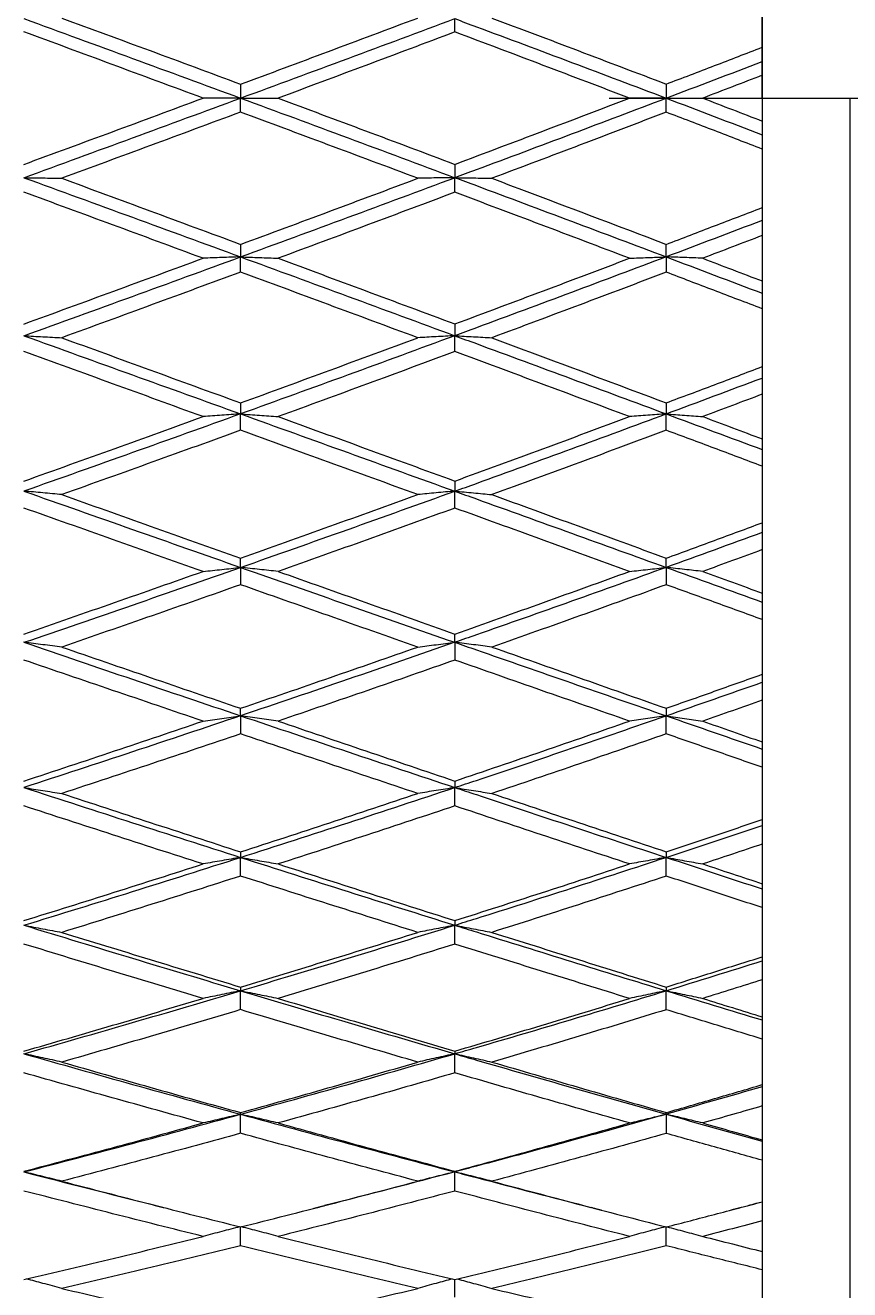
# Model space of a CAD drawing. Extents: x 6453 to 7582, y 0 to 827.
# Drawn here: x 6643.77 to 6653.18, y 648.68 to 663.13 of the extents above; entities that cross this region are included whole.
import ezdxf

# ---------------------------------------------------------------- set-up
doc = ezdxf.new("R2010")
doc.units = 0
doc.header["$LTSCALE"] = 30
doc.header["$MEASUREMENT"] = 0
doc.header["$PDMODE"] = 3
doc.header["$PDSIZE"] = -10
doc.linetypes.add('CENTER', pattern=[2, 1.25, -0.25, 0.25, -0.25])
doc.layers.get('0').update_dxf_attribs({"linetype": 'CONTINUOUS'})
doc.layers.get('DEFPOINTS').update_dxf_attribs({"linetype": 'CONTINUOUS'})
doc.layers.add('1', color=7, linetype='CONTINUOUS')
doc.layers.add('DEF_LAYER_ASSEM_MEMBER', color=7, linetype='CONTINUOUS')
doc.styles.add('Daelim Dimension', font='')
doc.styles.get('Daelim Dimension').set_extended_font_data('나눔고딕')
doc.dimstyles.new('DEFAULT', dxfattribs={"dimscale": 2, "dimtxt": 2, "dimasz": 2, "dimexe": 0, "dimexo": 2, "dimgap": 1, "dimtad": 1, "dimdec": 1, "dimzin": 9, "dimdsep": 46, "dimtxsty": 'Daelim Dimension', "dimcen": 0.5, "dimclrd": 252, "dimclre": 252, "dimclrt": 3, "dimadec": 1, "dimazin": 0, "dimtfac": 1, "dimtdec": 1, "dimtix": 1, "dimtmove": 0, "dimatfit": 3, "dimfxl": 1, "dimtolj": 1, "dimtzin": 1, "dimlwd": 9, "dimlwe": 9, "dimarcsym": 0})

# ---------------------------------------------------------------- blocks, each defined once
blk = doc.blocks.new('*D59')
at = {"color": 5, "lineweight": 9, "ltscale": 0.5, "transparency": 16777216}
for p, q in [((6568.318, 770.756), (6545.684, 770.756)), ((6547.684, 555.901), (6547.684, 766.756)), ((6751.186, 551.901), (6545.684, 551.901))]:
    blk.add_line(p, q, dxfattribs=at)
at = {"color": 5, "ltscale": 0.5, "transparency": 16777216}
for points in [[(6547.017, 766.756), (6548.35, 766.756), (6547.684, 770.756)], [(6547.017, 555.901), (6548.35, 555.901), (6547.684, 551.901)]]:
    blk.add_solid(points, dxfattribs=at)
at = {"layer": 'DEFPOINTS', "color": 0, "ltscale": 0.5, "transparency": 16777216}
for p in [(6547.684, 770.756), (6572.318, 770.756), (6755.186, 551.901)]:
    blk.add_point(p, dxfattribs=at)
at = {"color": 7, "ltscale": 0.5, "transparency": 16777216, "insert": (6540.24, 655.001), "char_height": 10, "attachment_point": 5, "rotation": 90, "style": 'Daelim Dimension'}
blk.add_mtext('\\A1;219', dxfattribs=at)

msp = doc.modelspace()

# ---------------------------------------------------------------- linework, layer by layer
at = {"layer": '1', "color": 7, "linetype": 'Continuous', "lineweight": 18}
for p, q in [((6652.185, 662.296), (6652.185, 679.796)), ((6652.185, 663.546), (6652.185, 662.877)), ((6652.185, 662.557), (6652.185, 662.034)), ((6652.185, 662.296), (6652.185, 644.796)), ((6653.185, 662.296), (6653.185, 644.796)), ((6652.185, 661.714), (6652.185, 661.045)), ((6652.185, 660.726), (6652.185, 660.207)), ((6652.185, 659.889), (6652.185, 659.228)), ((6652.185, 658.913), (6652.185, 658.402)), ((6652.185, 658.09), (6652.185, 657.444)), ((6652.185, 657.137), (6652.185, 656.64)), ((6652.185, 656.338), (6652.185, 655.713)), ((6652.185, 655.417), (6652.185, 654.94)), ((6652.185, 654.65), (6652.185, 654.054)), ((6652.185, 653.773), (6652.185, 653.32)), ((6652.185, 653.047), (6652.185, 652.485)), ((6652.185, 652.222), (6652.185, 651.799)), ((6652.185, 651.545), (6652.185, 651.024)), ((6652.185, 650.781), (6652.185, 650.393)), ((6652.185, 650.16), (6652.185, 649.687)), ((6652.185, 649.467), (6652.185, 649.117)), ((6652.185, 648.909), (6652.185, 648.487))]:
    msp.add_line(p, q, dxfattribs=at)
for points, degree in [([(6643.752, 663.204), (6644.581, 662.901), (6645.406, 662.598), (6646.227, 662.296)], 3), ([(6644.184, 663.211), (6644.516, 663.089), (6645.188, 662.841), (6645.878, 662.585), (6646.227, 662.455)], 3), ([(6646.227, 662.455), (6646.559, 662.578), (6647.228, 662.828), (6647.908, 663.083), (6648.251, 663.211)], 3), ([(6646.227, 662.296), (6647.048, 662.598), (6647.864, 662.901), (6648.675, 663.204)], 3), ([(6648.675, 663.052), (6648.675, 663.077), (6648.675, 663.128), (6648.675, 663.178), (6648.675, 663.204)], 3), ([(6649.098, 663.211), (6649.423, 663.089), (6650.08, 662.84), (6650.75, 662.585), (6651.089, 662.456)], 3), ([(6645.798, 662.296), (6645.447, 662.426), (6644.754, 662.683), (6644.083, 662.931), (6643.752, 663.052)], 3), ([(6648.675, 663.052), (6648.333, 662.923), (6647.654, 662.668), (6646.987, 662.419), (6646.656, 662.296)], 3), ([(6650.67, 662.296), (6650.346, 662.419), (6649.689, 662.669), (6649.016, 662.924), (6648.675, 663.052)], 3), ([(6651.089, 662.456), (6651.273, 662.526), (6651.64, 662.667), (6652.004, 662.807), (6652.185, 662.877)], 3), ([(6652.185, 662.877), (6652.185, 662.85), (6652.185, 662.795), (6652.185, 662.74), (6652.185, 662.713)], 3), ([(6651.089, 662.296), (6651.455, 662.435), (6651.821, 662.574), (6652.185, 662.713)], 3), ([(6652.185, 662.713), (6652.185, 662.687), (6652.185, 662.635), (6652.185, 662.583), (6652.185, 662.557)], 3), ([(6652.185, 662.557), (6652.073, 662.513), (6651.848, 662.427), (6651.62, 662.339), (6651.506, 662.296)], 3), ([(6646.227, 662.455), (6646.227, 662.428), (6646.227, 662.375), (6646.227, 662.322), (6646.227, 662.296)], 3), ([(6651.089, 662.456), (6651.089, 662.429), (6651.089, 662.375), (6651.089, 662.322), (6651.089, 662.296)], 3), ([(6643.752, 661.539), (6644.087, 661.662), (6644.762, 661.911), (6645.451, 662.166), (6645.798, 662.296)], 3), ([(6643.752, 661.387), (6644.581, 661.69), (6645.406, 661.993), (6646.227, 662.296)], 3), ([(6646.227, 662.296), (6646.155, 662.296), (6646.012, 662.296), (6645.869, 662.296), (6645.798, 662.296)], 3), ([(6646.227, 662.136), (6646.227, 662.163), (6646.227, 662.216), (6646.227, 662.269), (6646.227, 662.296)], 3), ([(6646.227, 662.296), (6646.299, 662.296), (6646.442, 662.296), (6646.585, 662.296), (6646.656, 662.296)], 3), ([(6646.227, 662.296), (6647.048, 661.993), (6647.864, 661.69), (6648.675, 661.387)], 3), ([(6646.656, 662.296), (6646.984, 662.173), (6647.649, 661.925), (6648.33, 661.669), (6648.675, 661.539)], 3), ([(6648.675, 661.539), (6649.013, 661.667), (6649.684, 661.92), (6650.343, 662.171), (6650.67, 662.296)], 3), ([(6651.089, 662.296), (6651.018, 662.296), (6650.878, 662.296), (6650.739, 662.296), (6650.67, 662.296)], 3), ([(6651.089, 662.135), (6651.089, 662.162), (6651.089, 662.216), (6651.089, 662.269), (6651.089, 662.296)], 3), ([(6651.089, 662.296), (6651.159, 662.296), (6651.298, 662.296), (6651.437, 662.296), (6651.506, 662.296)], 3), ([(6651.089, 662.296), (6651.455, 662.156), (6651.821, 662.017), (6652.185, 661.878)], 3), ([(6651.506, 662.296), (6651.619, 662.252), (6651.844, 662.166), (6652.071, 662.078), (6652.185, 662.034)], 3), ([(6646.227, 662.136), (6645.881, 662.007), (6645.193, 661.752), (6644.518, 661.503), (6644.184, 661.38)], 3), ([(6648.251, 661.38), (6647.904, 661.51), (6647.219, 661.766), (6646.555, 662.014), (6646.227, 662.136)], 3), ([(6651.089, 662.135), (6650.766, 662.012), (6650.111, 661.762), (6649.439, 661.508), (6649.098, 661.38)], 3), ([(6652.185, 661.714), (6652.004, 661.784), (6651.64, 661.924), (6651.273, 662.065), (6651.089, 662.135)], 3), ([(6652.185, 662.034), (6652.185, 662.008), (6652.185, 661.956), (6652.185, 661.904), (6652.185, 661.878)], 3), ([(6652.185, 661.878), (6652.185, 661.851), (6652.185, 661.796), (6652.185, 661.741), (6652.185, 661.714)], 3), ([(6648.675, 661.539), (6648.675, 661.514), (6648.675, 661.463), (6648.675, 661.413), (6648.675, 661.387)], 3), ([(6643.752, 661.387), (6644.581, 661.085), (6645.406, 660.783), (6646.227, 660.482)], 3), ([(6643.752, 661.387), (6643.825, 661.386), (6643.969, 661.384), (6644.113, 661.381), (6644.184, 661.38)], 3), ([(6644.184, 661.38), (6644.515, 661.258), (6645.187, 661.01), (6645.877, 660.755), (6646.227, 660.625)], 3), ([(6646.227, 660.482), (6647.048, 660.783), (6647.864, 661.085), (6648.675, 661.387)], 3), ([(6646.227, 660.625), (6646.568, 660.751), (6647.247, 661.003), (6647.917, 661.254), (6648.251, 661.38)], 3), ([(6648.675, 661.387), (6648.604, 661.386), (6648.462, 661.384), (6648.321, 661.381), (6648.251, 661.38)], 3), ([(6648.675, 661.22), (6648.675, 661.248), (6648.675, 661.304), (6648.675, 661.36), (6648.675, 661.387)], 3), ([(6648.675, 661.387), (6648.746, 661.386), (6648.888, 661.384), (6649.028, 661.381), (6649.098, 661.38)], 3), ([(6649.098, 661.38), (6649.423, 661.257), (6650.079, 661.009), (6650.75, 660.755), (6651.089, 660.625)], 3), ([(6645.798, 660.466), (6645.451, 660.595), (6644.762, 660.849), (6644.087, 661.098), (6643.752, 661.221)], 3), ([(6648.675, 661.22), (6648.346, 661.097), (6647.681, 660.847), (6647, 660.594), (6646.656, 660.466)], 3), ([(6650.67, 660.466), (6650.329, 660.596), (6649.655, 660.851), (6648.999, 661.098), (6648.675, 661.22)], 3), ([(6651.089, 660.625), (6651.274, 660.696), (6651.643, 660.837), (6652.005, 660.976), (6652.185, 661.045)], 3), ([(6652.185, 661.045), (6652.185, 661.021), (6652.185, 660.972), (6652.185, 660.922), (6652.185, 660.898)], 3), ([(6652.185, 660.898), (6651.821, 660.759), (6651.455, 660.62), (6651.089, 660.482)], 3), ([(6652.185, 660.898), (6652.185, 660.869), (6652.185, 660.812), (6652.185, 660.755), (6652.185, 660.726)], 3), ([(6652.185, 660.726), (6652.073, 660.683), (6651.848, 660.597), (6651.62, 660.51), (6651.506, 660.466)], 3), ([(6646.227, 660.625), (6646.227, 660.601), (6646.227, 660.553), (6646.227, 660.506), (6646.227, 660.482)], 3), ([(6651.089, 660.482), (6651.089, 660.506), (6651.089, 660.554), (6651.089, 660.602), (6651.089, 660.625)], 3), ([(6643.752, 659.581), (6644.581, 659.88), (6645.406, 660.181), (6646.227, 660.482)], 3), ([(6643.752, 659.715), (6644.095, 659.84), (6644.778, 660.09), (6645.459, 660.341), (6645.798, 660.466)], 3), ([(6646.227, 660.482), (6646.155, 660.479), (6646.012, 660.474), (6645.869, 660.469), (6645.798, 660.466)], 3), ([(6646.227, 660.308), (6646.227, 660.337), (6646.227, 660.395), (6646.227, 660.453), (6646.227, 660.482)], 3), ([(6646.227, 660.482), (6647.048, 660.181), (6647.864, 659.88), (6648.675, 659.581)], 3), ([(6646.227, 660.482), (6646.299, 660.479), (6646.442, 660.474), (6646.585, 660.469), (6646.656, 660.466)], 3), ([(6646.656, 660.466), (6646.983, 660.345), (6647.647, 660.098), (6648.33, 659.844), (6648.675, 659.716)], 3), ([(6648.675, 659.716), (6649.016, 659.843), (6649.69, 660.095), (6650.346, 660.343), (6650.67, 660.466)], 3), ([(6650.67, 660.466), (6650.739, 660.469), (6650.878, 660.474), (6651.018, 660.479), (6651.089, 660.482)], 3), ([(6651.089, 660.482), (6651.089, 660.453), (6651.089, 660.395), (6651.089, 660.336), (6651.089, 660.307)], 3), ([(6651.089, 660.482), (6651.455, 660.343), (6651.821, 660.205), (6652.185, 660.067)], 3), ([(6651.506, 660.466), (6651.437, 660.469), (6651.298, 660.474), (6651.159, 660.479), (6651.089, 660.482)], 3), ([(6651.506, 660.466), (6651.619, 660.423), (6651.844, 660.337), (6652.071, 660.25), (6652.185, 660.207)], 3), ([(6646.227, 660.308), (6645.894, 660.185), (6645.221, 659.937), (6644.532, 659.685), (6644.184, 659.558)], 3), ([(6648.251, 659.558), (6647.908, 659.685), (6647.228, 659.938), (6646.559, 660.185), (6646.227, 660.308)], 3), ([(6651.089, 660.307), (6650.765, 660.184), (6650.109, 659.936), (6649.438, 659.685), (6649.098, 659.558)], 3), ([(6652.185, 659.889), (6652, 659.96), (6651.632, 660.1), (6651.269, 660.239), (6651.089, 660.307)], 3), ([(6652.185, 660.207), (6652.185, 660.184), (6652.185, 660.137), (6652.185, 660.09), (6652.185, 660.067)], 3), ([(6652.185, 660.067), (6652.185, 660.038), (6652.185, 659.978), (6652.185, 659.919), (6652.185, 659.889)], 3), ([(6648.675, 659.716), (6648.675, 659.693), (6648.675, 659.648), (6648.675, 659.604), (6648.675, 659.581)], 3), ([(6643.752, 659.581), (6644.581, 659.282), (6645.406, 658.984), (6646.227, 658.688)], 3), ([(6643.752, 659.581), (6643.825, 659.577), (6643.969, 659.57), (6644.113, 659.562), (6644.184, 659.558)], 3), ([(6644.184, 659.558), (6644.515, 659.438), (6645.185, 659.193), (6645.877, 658.941), (6646.227, 658.813)], 3), ([(6648.675, 659.581), (6647.864, 659.282), (6647.048, 658.984), (6646.227, 658.688)], 3), ([(6646.227, 658.813), (6646.572, 658.939), (6647.255, 659.189), (6647.921, 659.436), (6648.251, 659.558)], 3), ([(6648.675, 659.581), (6648.604, 659.577), (6648.462, 659.57), (6648.321, 659.562), (6648.251, 659.558)], 3), ([(6648.675, 659.4), (6648.675, 659.43), (6648.675, 659.491), (6648.675, 659.551), (6648.675, 659.581)], 3), ([(6648.675, 659.581), (6648.746, 659.577), (6648.888, 659.57), (6649.028, 659.562), (6649.098, 659.558)], 3), ([(6649.098, 659.558), (6649.422, 659.437), (6650.078, 659.192), (6650.749, 658.941), (6651.089, 658.814)], 3), ([(6645.798, 658.657), (6645.451, 658.783), (6644.762, 659.034), (6644.087, 659.279), (6643.752, 659.401)], 3), ([(6648.675, 659.4), (6648.346, 659.278), (6647.68, 659.032), (6646.999, 658.782), (6646.656, 658.657)], 3), ([(6650.67, 658.657), (6650.332, 658.783), (6649.662, 659.033), (6649.002, 659.279), (6648.675, 659.4)], 3), ([(6651.089, 658.814), (6651.273, 658.883), (6651.64, 659.021), (6652.004, 659.159), (6652.185, 659.228)], 3), ([(6652.185, 659.228), (6652.185, 659.206), (6652.185, 659.163), (6652.185, 659.119), (6652.185, 659.098)], 3), ([(6651.089, 658.688), (6651.455, 658.824), (6651.821, 658.961), (6652.185, 659.098)], 3), ([(6652.185, 659.098), (6652.185, 659.067), (6652.185, 659.005), (6652.185, 658.944), (6652.185, 658.913)], 3), ([(6646.227, 658.813), (6646.227, 658.792), (6646.227, 658.751), (6646.227, 658.709), (6646.227, 658.688)], 3), ([(6651.089, 658.814), (6651.089, 658.793), (6651.089, 658.751), (6651.089, 658.709), (6651.089, 658.688)], 3), ([(6652.185, 658.913), (6652.072, 658.87), (6651.847, 658.785), (6651.62, 658.7), (6651.506, 658.657)], 3), ([(6646.227, 658.688), (6645.406, 658.392), (6644.581, 658.097), (6643.752, 657.805)], 3), ([(6643.752, 657.92), (6644.105, 658.046), (6644.799, 658.295), (6645.469, 658.538), (6645.798, 658.657)], 3), ([(6646.227, 658.688), (6646.155, 658.683), (6646.012, 658.673), (6645.869, 658.662), (6645.798, 658.657)], 3), ([(6646.227, 658.501), (6646.227, 658.532), (6646.227, 658.595), (6646.227, 658.657), (6646.227, 658.688)], 3), ([(6646.227, 658.688), (6647.048, 658.392), (6647.864, 658.097), (6648.675, 657.805)], 3), ([(6646.227, 658.688), (6646.299, 658.683), (6646.442, 658.673), (6646.585, 658.662), (6646.656, 658.657)], 3), ([(6646.656, 658.657), (6646.983, 658.538), (6647.646, 658.296), (6648.329, 658.047), (6648.675, 657.921)], 3), ([(6648.675, 657.921), (6649.013, 658.044), (6649.683, 658.29), (6650.343, 658.535), (6650.67, 658.657)], 3), ([(6651.089, 658.688), (6651.018, 658.683), (6650.878, 658.673), (6650.739, 658.662), (6650.67, 658.657)], 3), ([(6651.089, 658.501), (6651.089, 658.532), (6651.089, 658.594), (6651.089, 658.657), (6651.089, 658.688)], 3), ([(6651.089, 658.688), (6651.455, 658.552), (6651.821, 658.416), (6652.185, 658.281)], 3), ([(6651.089, 658.688), (6651.159, 658.683), (6651.298, 658.673), (6651.437, 658.662), (6651.506, 658.657)], 3), ([(6651.506, 658.657), (6651.619, 658.615), (6651.844, 658.53), (6652.071, 658.445), (6652.185, 658.402)], 3), ([(6646.227, 658.501), (6645.899, 658.382), (6645.23, 658.14), (6644.537, 657.892), (6644.184, 657.766)], 3), ([(6648.251, 657.766), (6647.908, 657.891), (6647.227, 658.138), (6646.559, 658.381), (6646.227, 658.501)], 3), ([(6651.089, 658.501), (6650.762, 658.379), (6650.103, 658.134), (6649.435, 657.889), (6649.098, 657.766)], 3), ([(6652.185, 658.09), (6652.001, 658.159), (6651.634, 658.297), (6651.27, 658.433), (6651.089, 658.501)], 3), ([(6652.185, 658.402), (6652.185, 658.382), (6652.185, 658.341), (6652.185, 658.301), (6652.185, 658.281)], 3), ([(6652.185, 658.281), (6652.185, 658.249), (6652.185, 658.186), (6652.185, 658.122), (6652.185, 658.09)], 3), ([(6648.675, 657.921), (6648.675, 657.901), (6648.675, 657.863), (6648.675, 657.824), (6648.675, 657.805)], 3), ([(6643.752, 657.805), (6644.581, 657.513), (6645.406, 657.222), (6646.227, 656.934)], 3), ([(6644.184, 657.766), (6644.113, 657.773), (6643.969, 657.786), (6643.825, 657.799), (6643.752, 657.805)], 3), ([(6644.184, 657.766), (6644.518, 657.647), (6645.193, 657.407), (6645.88, 657.163), (6646.227, 657.04)], 3), ([(6646.227, 656.934), (6647.048, 657.222), (6647.864, 657.513), (6648.675, 657.805)], 3), ([(6646.227, 657.04), (6646.57, 657.161), (6647.249, 657.404), (6647.919, 657.646), (6648.251, 657.766)], 3), ([(6648.675, 657.805), (6648.604, 657.799), (6648.462, 657.786), (6648.321, 657.773), (6648.251, 657.766)], 3), ([(6648.675, 657.612), (6648.675, 657.644), (6648.675, 657.709), (6648.675, 657.773), (6648.675, 657.805)], 3), ([(6648.675, 657.805), (6648.746, 657.799), (6648.888, 657.786), (6649.028, 657.773), (6649.098, 657.766)], 3), ([(6649.098, 657.766), (6649.422, 657.648), (6650.077, 657.409), (6650.749, 657.164), (6651.089, 657.04)], 3), ([(6645.798, 656.888), (6645.451, 657.011), (6644.762, 657.254), (6644.087, 657.494), (6643.752, 657.612)], 3), ([(6648.675, 657.612), (6648.343, 657.492), (6647.674, 657.25), (6646.997, 657.009), (6646.656, 656.888)], 3), ([(6650.67, 656.888), (6650.332, 657.01), (6649.662, 657.254), (6649.002, 657.493), (6648.675, 657.612)], 3), ([(6651.089, 657.04), (6651.275, 657.108), (6651.643, 657.243), (6652.005, 657.377), (6652.185, 657.444)], 3), ([(6652.185, 657.333), (6651.821, 657.199), (6651.455, 657.066), (6651.089, 656.934)], 3), ([(6652.185, 657.444), (6652.185, 657.425), (6652.185, 657.388), (6652.185, 657.351), (6652.185, 657.333)], 3), ([(6652.185, 657.333), (6652.185, 657.3), (6652.185, 657.235), (6652.185, 657.169), (6652.185, 657.137)], 3), ([(6652.185, 657.137), (6652.073, 657.095), (6651.848, 657.013), (6651.621, 656.929), (6651.506, 656.888)], 3), ([(6643.752, 656.078), (6644.581, 656.361), (6645.406, 656.646), (6646.227, 656.934)], 3), ([(6645.798, 656.888), (6645.869, 656.895), (6646.012, 656.911), (6646.155, 656.926), (6646.227, 656.934)], 3), ([(6646.227, 656.934), (6646.227, 656.952), (6646.227, 656.987), (6646.227, 657.022), (6646.227, 657.04)], 3), ([(6646.227, 656.934), (6646.227, 656.901), (6646.227, 656.835), (6646.227, 656.769), (6646.227, 656.736)], 3), ([(6646.227, 656.934), (6647.048, 656.646), (6647.864, 656.361), (6648.675, 656.078)], 3), ([(6646.656, 656.888), (6646.585, 656.895), (6646.442, 656.911), (6646.299, 656.926), (6646.227, 656.934)], 3), ([(6650.67, 656.888), (6650.739, 656.895), (6650.878, 656.911), (6651.018, 656.926), (6651.089, 656.934)], 3), ([(6651.089, 656.934), (6651.089, 656.952), (6651.089, 656.987), (6651.089, 657.022), (6651.089, 657.04)], 3), ([(6651.089, 656.934), (6651.089, 656.901), (6651.089, 656.835), (6651.089, 656.769), (6651.089, 656.736)], 3), ([(6651.089, 656.934), (6651.455, 656.802), (6651.821, 656.67), (6652.185, 656.538)], 3), ([(6651.506, 656.888), (6651.437, 656.895), (6651.298, 656.911), (6651.159, 656.926), (6651.089, 656.934)], 3), ([(6643.752, 656.173), (6644.102, 656.294), (6644.792, 656.534), (6645.466, 656.77), (6645.798, 656.888)], 3), ([(6646.656, 656.888), (6646.987, 656.77), (6647.654, 656.534), (6648.333, 656.294), (6648.675, 656.173)], 3), ([(6648.675, 656.173), (6649.017, 656.294), (6649.692, 656.534), (6650.347, 656.771), (6650.67, 656.888)], 3), ([(6651.506, 656.888), (6651.618, 656.847), (6651.844, 656.765), (6652.071, 656.682), (6652.185, 656.64)], 3), ([(6646.227, 656.736), (6645.895, 656.619), (6645.222, 656.383), (6644.533, 656.144), (6644.184, 656.024)], 3), ([(6648.251, 656.024), (6647.908, 656.145), (6647.227, 656.384), (6646.559, 656.619), (6646.227, 656.736)], 3), ([(6651.089, 656.736), (6650.767, 656.619), (6650.114, 656.384), (6649.44, 656.145), (6649.098, 656.024)], 3), ([(6652.185, 656.338), (6652.001, 656.405), (6651.634, 656.538), (6651.27, 656.67), (6651.089, 656.736)], 3), ([(6652.185, 656.64), (6652.185, 656.623), (6652.185, 656.589), (6652.185, 656.555), (6652.185, 656.538)], 3), ([(6652.185, 656.538), (6652.185, 656.505), (6652.185, 656.438), (6652.185, 656.371), (6652.185, 656.338)], 3), ([(6643.752, 656.078), (6644.581, 655.795), (6645.406, 655.515), (6646.227, 655.239)], 3), ([(6644.184, 656.024), (6644.113, 656.033), (6643.969, 656.051), (6643.825, 656.069), (6643.752, 656.078)], 3), ([(6648.675, 656.078), (6647.864, 655.795), (6647.048, 655.515), (6646.227, 655.239)], 3), ([(6648.251, 656.024), (6648.321, 656.033), (6648.462, 656.051), (6648.604, 656.069), (6648.675, 656.078)], 3), ([(6648.675, 656.078), (6648.675, 656.094), (6648.675, 656.126), (6648.675, 656.157), (6648.675, 656.173)], 3), ([(6648.675, 656.078), (6648.675, 656.044), (6648.675, 655.977), (6648.675, 655.909), (6648.675, 655.875)], 3), ([(6649.098, 656.024), (6649.028, 656.033), (6648.888, 656.051), (6648.746, 656.069), (6648.675, 656.078)], 3), ([(6644.184, 656.024), (6644.518, 655.909), (6645.193, 655.677), (6645.88, 655.442), (6646.227, 655.324)], 3), ([(6646.227, 655.324), (6646.574, 655.442), (6647.258, 655.677), (6647.923, 655.909), (6648.251, 656.024)], 3), ([(6649.098, 656.024), (6649.425, 655.909), (6650.084, 655.677), (6650.752, 655.442), (6651.089, 655.324)], 3), ([(6645.798, 655.178), (6645.451, 655.296), (6644.762, 655.53), (6644.087, 655.761), (6643.752, 655.876)], 3), ([(6648.675, 655.875), (6648.348, 655.76), (6647.683, 655.529), (6647.001, 655.295), (6646.656, 655.178)], 3), ([(6650.67, 655.178), (6650.332, 655.295), (6649.662, 655.529), (6649.002, 655.76), (6648.675, 655.875)], 3), ([(6651.089, 655.324), (6651.273, 655.389), (6651.639, 655.518), (6652.003, 655.648), (6652.185, 655.713)], 3), ([(6651.089, 655.239), (6651.455, 655.366), (6651.821, 655.494), (6652.185, 655.622)], 3), ([(6652.185, 655.622), (6652.185, 655.588), (6652.185, 655.52), (6652.185, 655.451), (6652.185, 655.417)], 3), ([(6646.227, 655.239), (6646.227, 655.253), (6646.227, 655.281), (6646.227, 655.309), (6646.227, 655.324)], 3), ([(6651.089, 655.324), (6651.089, 655.31), (6651.089, 655.281), (6651.089, 655.253), (6651.089, 655.239)], 3), ([(6652.185, 655.417), (6652.072, 655.377), (6651.847, 655.297), (6651.62, 655.217), (6651.506, 655.178)], 3), ([(6646.227, 655.239), (6645.406, 654.962), (6644.581, 654.689), (6643.752, 654.419)], 3), ([(6643.752, 654.493), (6644.101, 654.608), (6644.791, 654.837), (6645.465, 655.064), (6645.798, 655.178)], 3), ([(6645.798, 655.178), (6645.869, 655.188), (6646.012, 655.208), (6646.155, 655.229), (6646.227, 655.239)], 3), ([(6646.227, 655.239), (6646.227, 655.204), (6646.227, 655.135), (6646.227, 655.067), (6646.227, 655.032)], 3), ([(6646.227, 655.239), (6647.048, 654.962), (6647.864, 654.689), (6648.675, 654.419)], 3), ([(6646.656, 655.178), (6646.585, 655.188), (6646.442, 655.208), (6646.299, 655.229), (6646.227, 655.239)], 3), ([(6646.656, 655.178), (6646.986, 655.065), (6647.654, 654.838), (6648.333, 654.609), (6648.675, 654.493)], 3), ([(6648.675, 654.493), (6649.011, 654.607), (6649.68, 654.834), (6650.341, 655.063), (6650.67, 655.178)], 3), ([(6651.089, 655.239), (6651.018, 655.229), (6650.878, 655.208), (6650.739, 655.188), (6650.67, 655.178)], 3), ([(6651.089, 655.032), (6651.089, 655.066), (6651.089, 655.135), (6651.089, 655.204), (6651.089, 655.239)], 3), ([(6651.089, 655.239), (6651.455, 655.111), (6651.821, 654.985), (6652.185, 654.859)], 3), ([(6651.089, 655.239), (6651.159, 655.229), (6651.298, 655.208), (6651.437, 655.188), (6651.506, 655.178)], 3), ([(6651.506, 655.178), (6651.619, 655.138), (6651.844, 655.059), (6652.071, 654.98), (6652.185, 654.94)], 3), ([(6646.227, 655.032), (6645.896, 654.92), (6645.223, 654.694), (6644.534, 654.466), (6644.184, 654.351)], 3), ([(6648.251, 654.351), (6647.908, 654.466), (6647.227, 654.694), (6646.559, 654.92), (6646.227, 655.032)], 3), ([(6651.089, 655.032), (6650.761, 654.918), (6650.101, 654.69), (6649.434, 654.464), (6649.098, 654.351)], 3), ([(6652.185, 654.65), (6652.001, 654.714), (6651.634, 654.842), (6651.27, 654.969), (6651.089, 655.032)], 3), ([(6652.185, 654.859), (6652.185, 654.824), (6652.185, 654.755), (6652.185, 654.685), (6652.185, 654.65)], 3), ([(6648.675, 654.493), (6648.675, 654.481), (6648.675, 654.456), (6648.675, 654.431), (6648.675, 654.419)], 3), ([(6643.752, 654.419), (6644.581, 654.149), (6645.406, 653.883), (6646.227, 653.621)], 3), ([(6643.752, 654.419), (6643.825, 654.407), (6643.969, 654.385), (6644.113, 654.362), (6644.184, 654.351)], 3), ([(6644.184, 654.351), (6644.518, 654.241), (6645.193, 654.02), (6645.88, 653.796), (6646.227, 653.684)], 3), ([(6646.227, 653.621), (6647.048, 653.883), (6647.864, 654.149), (6648.675, 654.419)], 3), ([(6646.227, 653.684), (6646.568, 653.794), (6647.247, 654.016), (6647.917, 654.239), (6648.251, 654.351)], 3), ([(6648.675, 654.419), (6648.604, 654.407), (6648.462, 654.385), (6648.321, 654.362), (6648.251, 654.351)], 3), ([(6648.675, 654.209), (6648.675, 654.244), (6648.675, 654.314), (6648.675, 654.384), (6648.675, 654.419)], 3), ([(6648.675, 654.419), (6648.746, 654.407), (6648.888, 654.385), (6649.028, 654.362), (6649.098, 654.351)], 3), ([(6649.098, 654.351), (6649.425, 654.241), (6650.083, 654.02), (6650.752, 653.797), (6651.089, 653.684)], 3), ([(6645.798, 653.546), (6645.451, 653.657), (6644.762, 653.88), (6644.086, 654.1), (6643.752, 654.209)], 3), ([(6648.675, 654.209), (6648.342, 654.098), (6647.673, 653.876), (6646.996, 653.655), (6646.656, 653.546)], 3), ([(6650.67, 653.546), (6650.332, 653.657), (6649.662, 653.879), (6649.002, 654.099), (6648.675, 654.209)], 3), ([(6651.089, 653.684), (6651.27, 653.745), (6651.634, 653.867), (6652.001, 653.991), (6652.185, 654.054)], 3), ([(6651.089, 653.621), (6651.455, 653.741), (6651.821, 653.862), (6652.185, 653.985)], 3), ([(6652.185, 653.985), (6652.185, 653.949), (6652.185, 653.879), (6652.185, 653.808), (6652.185, 653.773)], 3), ([(6652.185, 653.773), (6652.071, 653.734), (6651.844, 653.658), (6651.619, 653.583), (6651.506, 653.546)], 3), ([(6643.752, 652.846), (6644.581, 653.1), (6645.406, 653.358), (6646.227, 653.621)], 3), ([(6646.227, 653.621), (6646.155, 653.608), (6646.012, 653.583), (6645.869, 653.558), (6645.798, 653.546)], 3), ([(6646.227, 653.684), (6646.227, 653.673), (6646.227, 653.652), (6646.227, 653.631), (6646.227, 653.621)], 3), ([(6646.227, 653.408), (6646.227, 653.443), (6646.227, 653.514), (6646.227, 653.585), (6646.227, 653.621)], 3), ([(6646.227, 653.621), (6647.048, 653.358), (6647.864, 653.1), (6648.675, 652.846)], 3), ([(6646.227, 653.621), (6646.299, 653.608), (6646.442, 653.583), (6646.585, 653.558), (6646.656, 653.546)], 3), ([(6651.089, 653.621), (6651.018, 653.608), (6650.878, 653.583), (6650.739, 653.558), (6650.67, 653.546)], 3), ([(6651.089, 653.684), (6651.089, 653.674), (6651.089, 653.652), (6651.089, 653.631), (6651.089, 653.621)], 3), ([(6651.089, 653.407), (6651.089, 653.443), (6651.089, 653.514), (6651.089, 653.585), (6651.089, 653.621)], 3), ([(6651.089, 653.621), (6651.455, 653.5), (6651.821, 653.38), (6652.185, 653.261)], 3), ([(6651.089, 653.621), (6651.159, 653.608), (6651.298, 653.583), (6651.437, 653.558), (6651.506, 653.546)], 3), ([(6643.752, 652.898), (6644.099, 653.006), (6644.787, 653.222), (6645.463, 653.438), (6645.798, 653.546)], 3), ([(6646.656, 653.546), (6646.986, 653.439), (6647.654, 653.224), (6648.333, 653.007), (6648.675, 652.899)], 3), ([(6648.675, 652.899), (6649.002, 653.003), (6649.662, 653.214), (6650.332, 653.434), (6650.67, 653.546)], 3), ([(6651.506, 653.546), (6651.619, 653.508), (6651.844, 653.433), (6652.071, 653.358), (6652.185, 653.32)], 3), ([(6646.227, 653.408), (6645.893, 653.3), (6645.217, 653.086), (6644.531, 652.871), (6644.184, 652.764)], 3), ([(6648.251, 652.764), (6647.907, 652.873), (6647.227, 653.088), (6646.558, 653.302), (6646.227, 653.408)], 3), ([(6651.089, 653.407), (6650.752, 653.296), (6650.083, 653.078), (6649.425, 652.868), (6649.098, 652.764)], 3), ([(6652.185, 653.047), (6652.001, 653.107), (6651.634, 653.228), (6651.27, 653.348), (6651.089, 653.407)], 3), ([(6652.185, 653.32), (6652.185, 653.311), (6652.185, 653.291), (6652.185, 653.271), (6652.185, 653.261)], 3), ([(6652.185, 653.261), (6652.185, 653.226), (6652.185, 653.154), (6652.185, 653.083), (6652.185, 653.047)], 3), ([(6648.675, 652.899), (6648.675, 652.89), (6648.675, 652.872), (6648.675, 652.855), (6648.675, 652.846)], 3), ([(6643.752, 652.846), (6644.581, 652.592), (6645.406, 652.342), (6646.227, 652.097)], 3), ([(6643.752, 652.846), (6643.825, 652.832), (6643.969, 652.805), (6644.113, 652.778), (6644.184, 652.764)], 3), ([(6644.184, 652.764), (6644.516, 652.662), (6645.189, 652.455), (6645.878, 652.244), (6646.227, 652.139)], 3), ([(6646.227, 652.097), (6647.048, 652.342), (6647.864, 652.592), (6648.675, 652.846)], 3), ([(6646.227, 652.139), (6646.558, 652.239), (6647.227, 652.444), (6647.907, 652.656), (6648.251, 652.764)], 3), ([(6648.675, 652.846), (6648.604, 652.832), (6648.462, 652.805), (6648.321, 652.778), (6648.251, 652.764)], 3), ([(6648.675, 652.631), (6648.675, 652.667), (6648.675, 652.738), (6648.675, 652.81), (6648.675, 652.846)], 3), ([(6648.675, 652.846), (6648.746, 652.832), (6648.888, 652.805), (6649.028, 652.778), (6649.098, 652.764)], 3), ([(6649.098, 652.764), (6649.425, 652.661), (6650.083, 652.453), (6650.752, 652.244), (6651.089, 652.139)], 3), ([(6645.798, 652.009), (6645.467, 652.109), (6644.794, 652.312), (6644.103, 652.523), (6643.752, 652.631)], 3), ([(6648.675, 652.631), (6648.333, 652.523), (6647.654, 652.312), (6646.986, 652.109), (6646.656, 652.009)], 3), ([(6650.67, 652.009), (6650.332, 652.114), (6649.662, 652.322), (6649.002, 652.528), (6648.675, 652.631)], 3), ([(6651.089, 652.139), (6651.269, 652.196), (6651.633, 652.31), (6652, 652.426), (6652.185, 652.485)], 3), ([(6651.089, 652.097), (6651.455, 652.21), (6651.821, 652.324), (6652.185, 652.438)], 3), ([(6652.185, 652.485), (6652.185, 652.477), (6652.185, 652.462), (6652.185, 652.446), (6652.185, 652.438)], 3), ([(6652.185, 652.438), (6652.185, 652.402), (6652.185, 652.33), (6652.185, 652.258), (6652.185, 652.222)], 3), ([(6646.227, 652.139), (6646.227, 652.132), (6646.227, 652.118), (6646.227, 652.104), (6646.227, 652.097)], 3), ([(6651.089, 652.139), (6651.089, 652.132), (6651.089, 652.118), (6651.089, 652.104), (6651.089, 652.097)], 3), ([(6652.185, 652.222), (6652.073, 652.186), (6651.848, 652.116), (6651.62, 652.045), (6651.506, 652.009)], 3), ([(6643.752, 651.377), (6644.581, 651.612), (6645.406, 651.852), (6646.227, 652.097)], 3), ([(6643.752, 651.407), (6644.086, 651.503), (6644.762, 651.7), (6645.451, 651.905), (6645.798, 652.009)], 3), ([(6646.227, 652.097), (6646.155, 652.083), (6646.012, 652.053), (6645.869, 652.024), (6645.798, 652.009)], 3), ([(6646.227, 651.881), (6646.227, 651.917), (6646.227, 651.989), (6646.227, 652.061), (6646.227, 652.097)], 3), ([(6646.227, 652.097), (6647.048, 651.852), (6647.864, 651.612), (6648.675, 651.377)], 3), ([(6646.227, 652.097), (6646.299, 652.083), (6646.442, 652.054), (6646.585, 652.024), (6646.656, 652.009)], 3), ([(6646.656, 652.009), (6646.984, 651.91), (6647.649, 651.711), (6648.331, 651.509), (6648.675, 651.407)], 3), ([(6648.675, 651.407), (6649, 651.503), (6649.658, 651.699), (6650.33, 651.904), (6650.67, 652.009)], 3), ([(6651.089, 652.097), (6651.018, 652.083), (6650.878, 652.053), (6650.739, 652.024), (6650.67, 652.009)], 3), ([(6651.089, 651.88), (6651.089, 651.916), (6651.089, 651.989), (6651.089, 652.061), (6651.089, 652.097)], 3), ([(6651.089, 652.097), (6651.455, 651.985), (6651.821, 651.873), (6652.185, 651.763)], 3), ([(6651.089, 652.097), (6651.159, 652.083), (6651.298, 652.054), (6651.437, 652.024), (6651.506, 652.009)], 3), ([(6651.506, 652.009), (6651.619, 651.974), (6651.844, 651.904), (6652.071, 651.834), (6652.185, 651.799)], 3), ([(6646.227, 651.881), (6645.88, 651.777), (6645.192, 651.573), (6644.518, 651.378), (6644.184, 651.282)], 3), ([(6648.251, 651.282), (6647.924, 651.378), (6647.26, 651.573), (6646.575, 651.777), (6646.227, 651.881)], 3), ([(6651.089, 651.88), (6650.766, 651.781), (6650.111, 651.582), (6649.439, 651.382), (6649.098, 651.282)], 3), ([(6652.185, 651.545), (6652.001, 651.601), (6651.634, 651.713), (6651.27, 651.824), (6651.089, 651.88)], 3), ([(6652.185, 651.763), (6652.185, 651.726), (6652.185, 651.654), (6652.185, 651.581), (6652.185, 651.545)], 3), ([(6643.752, 651.377), (6644.581, 651.141), (6645.406, 650.911), (6646.227, 650.686)], 3), ([(6644.184, 651.282), (6644.113, 651.298), (6643.969, 651.33), (6643.825, 651.361), (6643.752, 651.377)], 3), ([(6644.184, 651.282), (6644.515, 651.187), (6645.187, 650.996), (6645.877, 650.802), (6646.227, 650.705)], 3), ([(6646.227, 650.686), (6647.048, 650.911), (6647.864, 651.141), (6648.675, 651.377)], 3), ([(6646.227, 650.705), (6646.555, 650.796), (6647.221, 650.984), (6647.904, 651.181), (6648.251, 651.282)], 3), ([(6648.675, 651.377), (6648.604, 651.361), (6648.462, 651.33), (6648.321, 651.298), (6648.251, 651.282)], 3), ([(6648.675, 651.407), (6648.675, 651.402), (6648.675, 651.392), (6648.675, 651.382), (6648.675, 651.377)], 3), ([(6648.675, 651.159), (6648.675, 651.195), (6648.675, 651.268), (6648.675, 651.34), (6648.675, 651.377)], 3), ([(6648.675, 651.377), (6648.746, 651.361), (6648.888, 651.33), (6649.028, 651.298), (6649.098, 651.282)], 3), ([(6649.098, 651.282), (6649.423, 651.187), (6650.08, 650.996), (6650.75, 650.802), (6651.089, 650.705)], 3), ([(6645.798, 650.586), (6645.446, 650.683), (6644.753, 650.876), (6644.082, 651.065), (6643.752, 651.159)], 3), ([(6648.675, 651.159), (6648.346, 651.063), (6647.681, 650.872), (6647, 650.681), (6646.656, 650.586)], 3), ([(6650.67, 650.586), (6650.346, 650.678), (6649.689, 650.865), (6649.016, 651.06), (6648.675, 651.159)], 3), ([(6651.089, 650.705), (6651.274, 650.758), (6651.642, 650.865), (6652.005, 650.971), (6652.185, 651.024)], 3), ([(6652.185, 651), (6651.821, 650.894), (6651.455, 650.79), (6651.089, 650.686)], 3), ([(6652.185, 651), (6652.185, 650.963), (6652.185, 650.89), (6652.185, 650.817), (6652.185, 650.781)], 3), ([(6646.227, 650.686), (6646.227, 650.689), (6646.227, 650.695), (6646.227, 650.702), (6646.227, 650.705)], 3), ([(6651.089, 650.686), (6651.089, 650.689), (6651.089, 650.696), (6651.089, 650.702), (6651.089, 650.705)], 3), ([(6652.185, 650.781), (6652.073, 650.748), (6651.848, 650.683), (6651.62, 650.618), (6651.506, 650.586)], 3), ([(6643.752, 650.027), (6644.581, 650.241), (6645.406, 650.461), (6646.227, 650.686)], 3), ([(6643.752, 650.034), (6644.084, 650.122), (6644.758, 650.301), (6645.449, 650.489), (6645.798, 650.586)], 3), ([(6646.227, 650.686), (6646.155, 650.669), (6646.012, 650.636), (6645.869, 650.603), (6645.798, 650.586)], 3), ([(6646.227, 650.468), (6646.227, 650.504), (6646.227, 650.577), (6646.227, 650.65), (6646.227, 650.686)], 3), ([(6646.227, 650.686), (6647.048, 650.461), (6647.864, 650.241), (6648.675, 650.027)], 3), ([(6646.656, 650.586), (6646.585, 650.603), (6646.442, 650.636), (6646.299, 650.669), (6646.227, 650.686)], 3), ([(6646.656, 650.586), (6646.983, 650.495), (6647.648, 650.312), (6648.33, 650.127), (6648.675, 650.035)], 3), ([(6648.675, 650.035), (6649.016, 650.126), (6649.69, 650.31), (6650.346, 650.494), (6650.67, 650.586)], 3), ([(6650.67, 650.586), (6650.739, 650.603), (6650.878, 650.636), (6651.018, 650.669), (6651.089, 650.686)], 3), ([(6651.089, 650.686), (6651.089, 650.65), (6651.089, 650.577), (6651.089, 650.504), (6651.089, 650.467)], 3), ([(6651.089, 650.686), (6651.455, 650.583), (6651.821, 650.48), (6652.185, 650.379)], 3), ([(6651.506, 650.586), (6651.437, 650.603), (6651.298, 650.636), (6651.159, 650.669), (6651.089, 650.686)], 3), ([(6651.506, 650.586), (6651.619, 650.554), (6651.844, 650.49), (6652.071, 650.425), (6652.185, 650.393)], 3), ([(6646.227, 650.468), (6645.894, 650.376), (6645.221, 650.194), (6644.532, 650.012), (6644.184, 649.921)], 3), ([(6648.251, 649.921), (6647.903, 650.014), (6647.219, 650.197), (6646.554, 650.378), (6646.227, 650.468)], 3), ([(6651.089, 650.467), (6650.766, 650.376), (6650.111, 650.194), (6649.439, 650.012), (6649.098, 649.921)], 3), ([(6652.185, 650.16), (6652.004, 650.21), (6651.64, 650.312), (6651.273, 650.415), (6651.089, 650.467)], 3), ([(6652.185, 650.379), (6652.185, 650.343), (6652.185, 650.27), (6652.185, 650.197), (6652.185, 650.16)], 3), ([(6643.752, 650.027), (6644.247, 649.899), (6644.74, 649.774), (6645.232, 649.65)], 3), ([(6644.184, 649.921), (6644.113, 649.939), (6643.969, 649.974), (6643.825, 650.01), (6643.752, 650.027)], 3), ([(6648.675, 650.027), (6648.181, 649.897), (6647.685, 649.768), (6647.187, 649.642)], 3), ([(6648.675, 650.027), (6648.604, 650.01), (6648.462, 649.974), (6648.321, 649.939), (6648.251, 649.921)], 3), ([(6648.675, 650.027), (6648.675, 650.028), (6648.675, 650.031), (6648.675, 650.033), (6648.675, 650.035)], 3), ([(6648.675, 649.809), (6648.675, 649.845), (6648.675, 649.918), (6648.675, 649.991), (6648.675, 650.027)], 3), ([(6649.098, 649.921), (6649.028, 649.939), (6648.888, 649.974), (6648.746, 650.01), (6648.675, 650.027)], 3), ([(6644.184, 649.921), (6644.515, 649.835), (6645.186, 649.661), (6645.877, 649.486), (6646.227, 649.398)], 3), ([(6646.227, 649.398), (6646.573, 649.485), (6647.255, 649.659), (6647.922, 649.834), (6648.251, 649.921)], 3), ([(6649.098, 649.921), (6649.422, 649.835), (6650.078, 649.661), (6650.749, 649.486), (6651.089, 649.398)], 3), ([(6645.798, 649.29), (6645.451, 649.377), (6644.762, 649.55), (6644.087, 649.723), (6643.752, 649.809)], 3), ([(6648.675, 649.809), (6648.346, 649.722), (6647.681, 649.549), (6647, 649.376), (6646.656, 649.29)], 3), ([(6650.67, 649.29), (6650.328, 649.378), (6649.655, 649.551), (6648.998, 649.723), (6648.675, 649.809)], 3), ([(6651.089, 649.398), (6651.274, 649.446), (6651.642, 649.542), (6652.005, 649.638), (6652.185, 649.687)], 3), ([(6651.935, 649.62), (6652.018, 649.641), (6652.102, 649.663), (6652.185, 649.685)], 3), ([(6652.185, 649.685), (6652.185, 649.649), (6652.185, 649.576), (6652.185, 649.503), (6652.185, 649.467)], 3), ([(6645.231, 649.65), (6645.349, 649.62)], 1), ([(6647.06, 649.61), (6647.188, 649.642)], 1), ([(6650.226, 649.623), (6650.349, 649.59)], 1), ([(6651.84, 649.595), (6651.935, 649.62)], 1), ([(6646.227, 649.184), (6646.227, 649.221), (6646.227, 649.293), (6646.227, 649.366), (6646.227, 649.402)], 3), ([(6652.185, 649.467), (6652.073, 649.437), (6651.847, 649.378), (6651.62, 649.32), (6651.506, 649.29)], 3), ([(6643.752, 648.796), (6644.1, 648.878), (6644.79, 649.042), (6645.464, 649.207), (6645.798, 649.29)], 3), ([(6646.656, 649.29), (6646.983, 649.209), (6647.647, 649.045), (6648.329, 648.879), (6648.675, 648.797)], 3), ([(6648.675, 648.797), (6649.015, 648.878), (6649.687, 649.042), (6650.345, 649.207), (6650.67, 649.29)], 3), ([(6651.506, 649.29), (6651.619, 649.262), (6651.844, 649.204), (6652.071, 649.146), (6652.185, 649.117)], 3), ([(6646.227, 649.184), (6645.894, 649.102), (6645.221, 648.939), (6644.532, 648.776), (6644.184, 648.695)], 3), ([(6648.251, 648.695), (6647.908, 648.777), (6647.227, 648.939), (6646.559, 649.103), (6646.227, 649.184)], 3), ([(6651.089, 649.184), (6650.763, 649.102), (6650.107, 648.938), (6649.437, 648.776), (6649.098, 648.695)], 3), ([(6652.185, 648.909), (6652, 648.955), (6651.632, 649.047), (6651.269, 649.138), (6651.089, 649.184)], 3), ([(6644.184, 648.695), (6644.518, 648.618), (6645.193, 648.463), (6645.88, 648.309), (6646.227, 648.232)], 3), ([(6646.227, 648.232), (6646.571, 648.308), (6647.253, 648.462), (6647.92, 648.617), (6648.251, 648.695)], 3), ([(6649.098, 648.695), (6649.422, 648.619), (6650.077, 648.464), (6650.749, 648.31), (6651.089, 648.232)], 3)]:
    msp.add_open_spline(points, degree=degree, dxfattribs=at)
for points, knots in [([(6648.675, 663.204), (6648.757, 663.173), (6649.567, 662.871), (6650.371, 662.568), (6651.089, 662.296)], [0, 0, 0, 0, 0.100726, 1, 1, 1, 1]), ([(6648.675, 661.387), (6648.757, 661.418), (6649.567, 661.72), (6650.371, 662.023), (6651.089, 662.296)], [0, 0, 0, 0, 0.100726, 1, 1, 1, 1]), ([(6648.675, 661.387), (6648.757, 661.357), (6649.567, 661.055), (6650.371, 660.753), (6651.089, 660.482)], [0, 0, 0, 0, 0.100726, 1, 1, 1, 1]), ([(6651.089, 660.482), (6650.371, 660.211), (6649.567, 659.911), (6648.757, 659.611), (6648.675, 659.581)], [0, 0, 0, 0, 0.899274, 1, 1, 1, 1]), ([(6648.675, 659.581), (6648.757, 659.551), (6649.567, 659.252), (6650.371, 658.955), (6651.089, 658.688)], [0, 0, 0, 0, 0.100726, 1, 1, 1, 1]), ([(6648.675, 657.805), (6648.757, 657.834), (6649.567, 658.127), (6650.371, 658.422), (6651.089, 658.688)], [0, 0, 0, 0, 0.100726, 1, 1, 1, 1]), ([(6648.675, 657.805), (6648.757, 657.776), (6649.567, 657.483), (6650.371, 657.193), (6651.089, 656.934)], [0, 0, 0, 0, 0.100726, 1, 1, 1, 1]), ([(6651.089, 656.934), (6650.371, 656.675), (6649.567, 656.389), (6648.757, 656.106), (6648.675, 656.078)], [0, 0, 0, 0, 0.899274, 1, 1, 1, 1]), ([(6648.675, 656.078), (6648.757, 656.049), (6649.567, 655.767), (6650.371, 655.487), (6651.089, 655.239)], [0, 0, 0, 0, 0.100726, 1, 1, 1, 1]), ([(6648.675, 654.419), (6648.757, 654.446), (6649.567, 654.716), (6650.371, 654.99), (6651.089, 655.239)], [0, 0, 0, 0, 0.100726, 1, 1, 1, 1]), ([(6648.675, 654.419), (6648.757, 654.392), (6649.567, 654.122), (6650.371, 653.856), (6651.089, 653.621)], [0, 0, 0, 0, 0.100726, 1, 1, 1, 1]), ([(6648.675, 652.846), (6648.757, 652.872), (6649.567, 653.126), (6650.371, 653.385), (6651.089, 653.621)], [0, 0, 0, 0, 0.100726, 1, 1, 1, 1]), ([(6648.675, 652.846), (6648.757, 652.82), (6649.567, 652.567), (6650.371, 652.318), (6651.089, 652.097)], [0, 0, 0, 0, 0.100726, 1, 1, 1, 1]), ([(6648.675, 651.377), (6648.757, 651.401), (6649.567, 651.636), (6650.371, 651.877), (6651.089, 652.097)], [0, 0, 0, 0, 0.100726, 1, 1, 1, 1]), ([(6648.675, 651.377), (6648.757, 651.353), (6649.567, 651.118), (6650.371, 650.888), (6651.089, 650.686)], [0, 0, 0, 0, 0.100726, 1, 1, 1, 1]), ([(6651.089, 650.686), (6650.371, 650.484), (6649.567, 650.263), (6648.757, 650.049), (6648.675, 650.027)], [0, 0, 0, 0, 0.899274, 1, 1, 1, 1]), ([(6648.675, 650.027), (6648.757, 650.006), (6649.276, 649.869), (6649.793, 649.734), (6650.227, 649.622)], [0, 0, 0, 0, 0.15707, 1, 1, 1, 1]), ([(6646.219, 649.4), (6646.15, 649.382), (6646.009, 649.346), (6645.869, 649.309), (6645.798, 649.29)], [0, 0, 0, 0, 0.490218, 1, 1, 1, 1]), ([(6646.656, 649.29), (6646.585, 649.309), (6646.445, 649.346), (6646.305, 649.382), (6646.236, 649.4)], [0, 0, 0, 0, 0.509766, 1, 1, 1, 1]), ([(6651.081, 649.4), (6651.013, 649.382), (6650.876, 649.346), (6650.739, 649.309), (6650.67, 649.29)], [0, 0, 0, 0, 0.49111, 1, 1, 1, 1]), ([(6651.089, 649.184), (6651.089, 649.22), (6651.089, 649.292), (6651.089, 649.363), (6651.089, 649.398)], [0, 0, 0, 0, 0.509002, 1, 1, 1, 1]), ([(6651.096, 649.4), (6651.164, 649.382), (6651.301, 649.346), (6651.437, 649.309), (6651.506, 649.29)], [0, 0, 0, 0, 0.491126, 1, 1, 1, 1]), ([(6652.185, 649.117), (6652.185, 649.084), (6652.185, 649.014), (6652.185, 648.945), (6652.185, 648.909)], [0, 0, 0, 0, 0.478395, 1, 1, 1, 1]), ([(6644.184, 648.695), (6644.113, 648.715), (6643.98, 648.751), (6643.845, 648.787), (6643.783, 648.804)], [0, 0, 0, 0, 0.538639, 1, 1, 1, 1]), ([(6648.645, 648.804), (6648.584, 648.787), (6648.452, 648.751), (6648.321, 648.715), (6648.251, 648.695)], [0, 0, 0, 0, 0.462076, 1, 1, 1, 1]), ([(6648.675, 648.596), (6648.675, 648.632), (6648.675, 648.699), (6648.675, 648.766), (6648.675, 648.797)], [0, 0, 0, 0, 0.538366, 1, 1, 1, 1]), ([(6648.705, 648.804), (6648.766, 648.787), (6648.898, 648.751), (6649.028, 648.715), (6649.098, 648.695)], [0, 0, 0, 0, 0.462113, 1, 1, 1, 1])]:
    msp.add_open_spline(points, degree=3, knots=knots, dxfattribs=at)
at = {"layer": 'DEF_LAYER_ASSEM_MEMBER', "color": 1, "linetype": 'CENTER', "lineweight": 5}
msp.add_line((6590.438, 662.296), (6913.275, 662.296), dxfattribs=at)

# ---------------------------------------------------------------- dimensions: what is measured, and where the dimension line sits
at = {"color": 5, "ltscale": 0.5}
dim = msp.add_linear_dim(base=(6547.684, 770.756), p1=(6755.186, 551.901), p2=(6572.318, 770.756), angle=90, dimstyle='DEFAULT', override={"dimtxt": 5, "dimexe": 1, "dimdec": 0, "dimclrd": 5, "dimclre": 5, "dimclrt": 7}, dxfattribs=at)
dim.commit()
dim.dimension.update_dxf_attribs({"geometry": '*D59', "text_midpoint": (6547.684, 655.001), "dimtype": 160})

doc.saveas('drawing.dxf')
